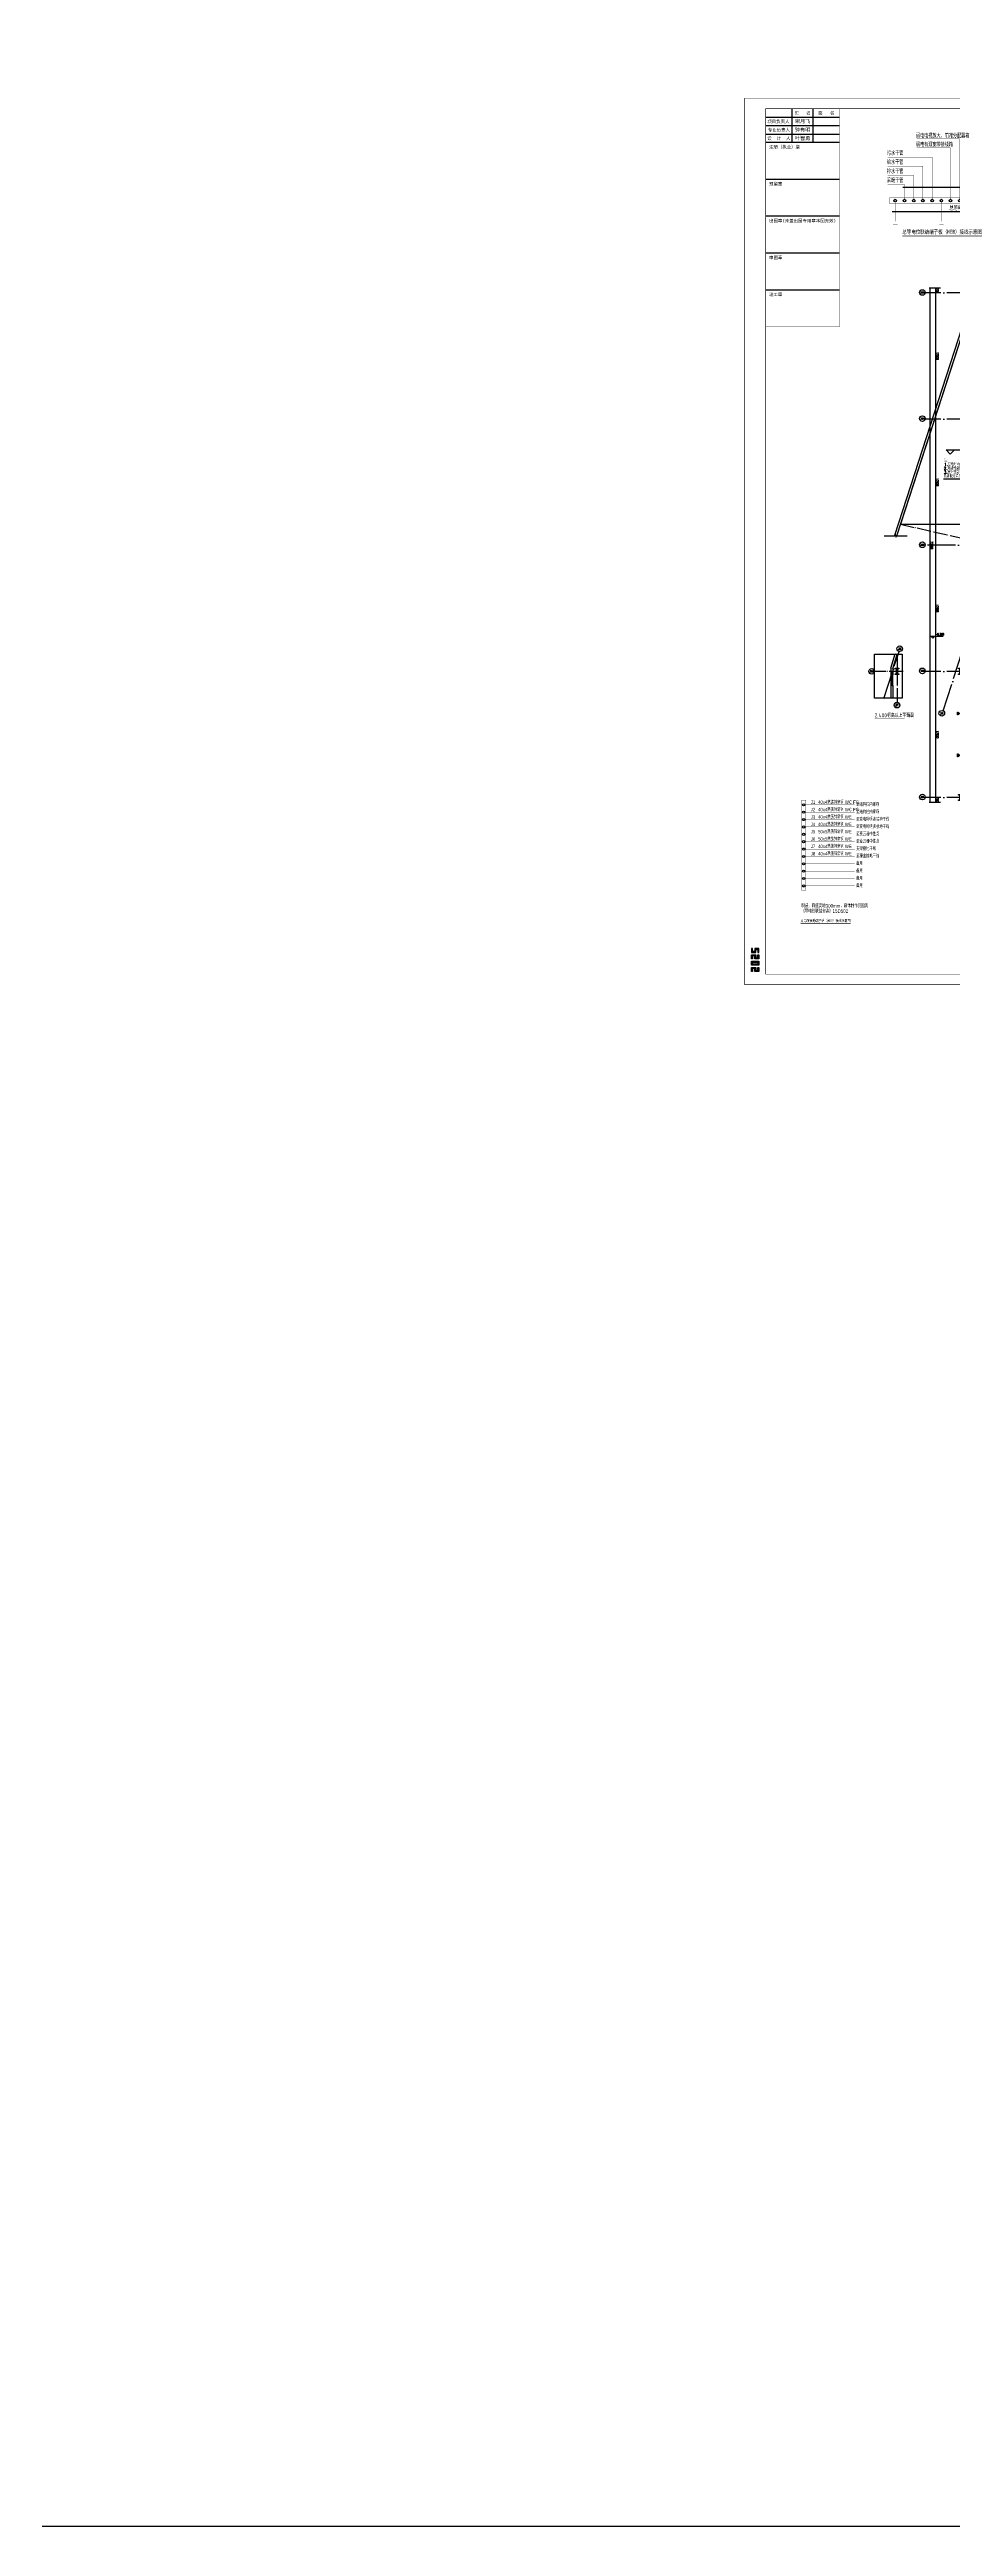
# Model space of a CAD drawing. Extents: x -1396510 to 1250330, y -1892470 to 1623980.
# Drawn here: x -442468 to -313977, y -1892470 to -1539982 of the extents above; entities that cross this region are included whole.
import ezdxf
from ezdxf.enums import TextEntityAlignment as Align

# ---------------------------------------------------------------- set-up
doc = ezdxf.new("R2010")
doc.units = 0
doc.header["$LTSCALE"] = 1000
doc.header["$MEASUREMENT"] = 0
doc.linetypes.add('CENTER2', pattern=[1.125, 0.75, -0.125, 0.125, -0.125])
doc.linetypes.add('DOTE', pattern=[2.42, 2, -0.2, 0.02, -0.2])
doc.layers.get('Defpoints').update_dxf_attribs({"color": 210})
for name, color, linetype in [('0-cxFrame', 155, 'Continuous'), ('A-AXIS-D', 1, 'Continuous'), ('A-AXIS-DOTE', 14, 'DOTE'), ('A-AXIS-DP', 126, 'Continuous'), ('A-AXIS-SYMB', 3, 'Continuous'), ('A-HATCH-2', 251, 'Continuous'), ('A-LIN-V', 9, 'Continuous'), ('A-SFCE', 30, 'Continuous'), ('A-WINDOW', 140, 'Continuous'), ('A1$0$ICONS', 3, 'Continuous'), ('AS-COLN', 6, 'Continuous'), ('AS-WALL', 40, 'Continuous'), ('CABLETRAY_DIM', 3, 'Continuous'), ('qianming', 155, 'Continuous'), ('TEL_SYMB', 3, 'Continuous'), ('TEL_TEXT', 7, 'Continuous'), ('TEXT', 7, 'Continuous'), ('WIRE-接地', 4, 'Continuous'), ('建-墙-幕', 4, 'Continuous'), ('建-标高', 3, 'Continuous')]:
    doc.layers.add(name, color=color, linetype=linetype)
doc.layers.add('0-cxText', color=131, linetype='Continuous', lineweight=25)
doc.layers.add('A-云线2', color=3, linetype='Continuous', plot=False)
doc.styles.add('-宋体', font='', dxfattribs={"width": 0.8})
doc.styles.add('_HZTXT', font='bzxw.shx', dxfattribs={"width": 0.8, "bigfont": 'bzhz.shx'})
doc.styles.add('_TCH_AXIS', font='COMPLEX', dxfattribs={"bigfont": 'GBCBIG'})
doc.styles.add('_TCH_DIM', font='SIMPLEX', dxfattribs={"bigfont": 'GBCBIG'})
doc.styles.add('A-DIM_T3', font='SIMPLEX', dxfattribs={"width": 0.705882, "bigfont": 'GBCBIG'})
doc.styles.add('A-STANDARD', font='SIMPLEX', dxfattribs={"bigfont": 'GBCBIG'})
doc.styles.add('cx_biaoti', font='')
doc.styles.add('cx_tuming', font='simhei.ttf')
doc.styles.add('cx_tuqian1', font='')
doc.styles.get("Standard").update_dxf_attribs({"font": 'gbenor.shx', "bigfont": 'gbcbig.shx'})
doc.styles.add('图框宋体', font='', dxfattribs={"width": 0.75})
doc.styles.add('黑体', font='simhei.ttf', dxfattribs={"height": 12})
doc.styles.get('-宋体').set_extended_font_data('SimSun')
doc.styles.get('cx_biaoti').set_extended_font_data('SimSun')
doc.styles.get('cx_tuqian1').set_extended_font_data('SimSun')
doc.styles.get('图框宋体').set_extended_font_data('SimSun')
doc.dimstyles.new('A-DIM&&100', dxfattribs={"dimtxt": 297.5, "dimasz": 100, "dimexe": 100, "dimexo": 100, "dimgap": 126.25, "dimtad": 1, "dimdec": 0, "dimzin": 0, "dimdsep": 46, "dimtxsty": 'A-DIM_T3', "dimblk": 'ARCHTICK', "dimcen": 0.09, "dimclrt": 7, "dimazin": 2, "dimtfac": 1, "dimtdec": 0, "dimtix": 1, "dimtmove": 2, "dimatfit": 3, "dimfxl": 0, "dimtolj": 1, "dimtzin": 0, "dimarcsym": 0})

# ---------------------------------------------------------------- blocks, each defined once
blk = doc.blocks.new('w42343243')
at = {"layer": 'A-HATCH-2', "color": 8}
blk.add_lwpolyline([(-165104, 621070), (-164604, 621070), (-164604, 620958), (-164800, 620958), (-164800, 620282), (-164604, 620282), (-164604, 620170), (-165104, 620170), (-165104, 620282), (-164908, 620282), (-164908, 620958), (-165104, 620958)], close=True, dxfattribs=at)
at = {"layer": 'AS-COLN', "color": 3}
blk.add_lwpolyline([(-165054, 621020), (-164654, 621020), (-164654, 621008), (-164850, 621008), (-164850, 620232), (-164654, 620232), (-164654, 620220), (-165054, 620220), (-165054, 620232), (-164858, 620232), (-164858, 621008), (-165054, 621008)], close=True, dxfattribs=at)
blk = doc.blocks.new('nt66')
at = {"layer": 'A-HATCH-2', "color": 8}
blk.add_lwpolyline([(-195840, 766870), (-195440, 766870), (-195440, 766758), (-195586, 766758), (-195586, 766182), (-195440, 766182), (-195440, 766070), (-195840, 766070), (-195840, 766182), (-195694, 766182), (-195694, 766758), (-195840, 766758)], close=True, dxfattribs=at)
at = {"layer": 'AS-COLN'}
blk.add_lwpolyline([(-195790, 766820), (-195490, 766820), (-195490, 766808), (-195636, 766808), (-195636, 766132), (-195490, 766132), (-195490, 766120), (-195790, 766120), (-195790, 766132), (-195644, 766132), (-195644, 766808), (-195790, 766808)], close=True, dxfattribs=at)
blk = doc.blocks.new('42343')
at = {"rotation": 270}
for p in [(-1063574, 420830), (-895324, 419080), (-1065894, 413156), (-895324, 413130), (-1069746, 401130), (-1071644, 395206), (-895324, 395180), (-1075488, 383206), (-895324, 383180), (-1077402, 377230), (-895324, 377222), (-1079324, 365230), (-895324, 365230), (-1079324, 359280), (-895324, 359280)]:
    blk.add_blockref('nt66', p, dxfattribs=at)
at = {"layer": 'A-WINDOW'}
for p in [(-130000, 100), (-117000, 100), (-108000, 100), (-99000, 100), (-90000, 100), (-81000, 100), (-72000, 100), (-63000, 100), (-54000, 100), (-45000, 100), (-36000, 100), (-27000, 100), (-18000, 100), (-9000, 100), (0, 100), (9000, 100), (18000, 100), (27000, 100), (36000, 100), (-136500, -17850), (-130000, -17850), (-117000, -17850), (-108000, -17850), (-99000, -17850), (-90000, -17850), (-81000, -17850), (-72000, -17850), (-63000, -17850), (-54000, -17850), (-45000, -17850), (-36000, -17850), (-27000, -17850), (-18000, -17850), (-9000, -17850), (0, -17850), (9000, -17850), (18000, -17850), (27000, -17850), (36000, -17850), (-142300, -35800), (-139000, -35800), (-130000, -35800), (-117000, -35800), (-108000, -35800), (-99000, -35800), (-90000, -35800), (-81000, -35800), (-72000, -35800), (-63000, -35800), (-54000, -35800), (-45000, -35800), (-36000, -35800), (-27000, -35800), (-18000, -35800), (-9000, -35800), (0, -35800), (9000, -35800), (18000, -35800), (27000, -35800), (36000, -35800), (-157010, -53750), (-148000, -53750), (-139000, -53750), (-130000, -53750), (-117000, -53750), (-108000, -53750), (-99000, -53750), (-90000, -53750), (-81000, -53750), (-72000, -53750), (-63000, -53750), (-54000, -53750), (-45000, -53750), (-36000, -53750), (-27000, -53750), (-18000, -53750), (-9000, -53750), (0, -53750), (9000, -53750), (18000, -53750), (27000, -53750), (36000, -53750), (-148000, -71700), (-139000, -71700), (-130000, -71700), (-117000, -71700), (-108000, -71700), (-99000, -71700), (-90000, -71700), (-81000, -71700), (-72000, -71700), (-63000, -71700), (-54000, -71700), (-45000, -71700), (-36000, -71700), (-27000, -71700), (-18000, -71700), (-9000, -71700), (0, -71700), (9000, -71700), (18000, -71700), (27000, -71700), (36000, -71700)]:
    blk.add_blockref('w42343243', p, dxfattribs=at)
blk = doc.blocks.new('_ArchTick')
at = {"color": 0, "linetype": 'ByBlock', "const_width": 0.4}
blk.add_lwpolyline([(-0.5, -0.5), (0.5, 0.5)], dxfattribs=at)
blk = doc.blocks.new('*D5821')
at = {"layer": 'A-AXIS-D', "color": 0, "lineweight": -2, "transparency": 16777216}
for p, q in [((-2835, 700), (-3622, 700)), ((-3522, 700), (-3522, 0)), ((-2835, 0), (-3622, 0))]:
    blk.add_line(p, q, dxfattribs=at)
at = {"layer": 'Defpoints', "color": 0, "transparency": 16777216}
for p in [(-2735, 700), (-3522, 0), (-2735, 0)]:
    blk.add_point(p, dxfattribs=at)
at = {"layer": 'A-AXIS-D', "color": 0, "lineweight": -2, "transparency": 16777216, "xscale": 100, "yscale": 100, "zscale": 100}
for p, rotation in [((-3522, 700), 90), ((-3522, 0), 270)]:
    blk.add_blockref('_ArchTick', p, dxfattribs=dict(at, rotation=rotation))
at = {"layer": 'A-AXIS-D', "color": 7, "transparency": 16777216, "insert": (-3247, 350), "char_height": 297.5, "attachment_point": 5, "rotation": 270, "style": 'A-DIM_T3'}
blk.add_mtext('\\A1;700', dxfattribs=at)
blk = doc.blocks.new('*D5822')
at = {"layer": 'A-AXIS-D', "color": 0, "lineweight": -2, "transparency": 16777216}
for p, q in [((-2835, 0), (-3622, 0)), ((-3522, 0), (-3522, -17950)), ((-2835, -17950), (-3622, -17950))]:
    blk.add_line(p, q, dxfattribs=at)
at = {"layer": 'Defpoints', "color": 0, "transparency": 16777216}
for p in [(-2735, 0), (-3522, -17950), (-2735, -17950)]:
    blk.add_point(p, dxfattribs=at)
at = {"layer": 'A-AXIS-D', "color": 0, "lineweight": -2, "transparency": 16777216, "xscale": 100, "yscale": 100, "zscale": 100}
for p, rotation in [((-3522, 0), 90), ((-3522, -17950), 270)]:
    blk.add_blockref('_ArchTick', p, dxfattribs=dict(at, rotation=rotation))
at = {"layer": 'A-AXIS-D', "color": 7, "transparency": 16777216, "insert": (-3247, -8975), "char_height": 297.5, "attachment_point": 5, "rotation": 270, "style": 'A-DIM_T3'}
blk.add_mtext('\\A1;17950', dxfattribs=at)
blk = doc.blocks.new('*D5823')
at = {"layer": 'A-AXIS-D', "color": 0, "lineweight": -2, "transparency": 16777216}
for p, q in [((-2835, -17950), (-3622, -17950)), ((-3522, -17950), (-3522, -35900)), ((-2835, -35900), (-3622, -35900))]:
    blk.add_line(p, q, dxfattribs=at)
at = {"layer": 'Defpoints', "color": 0, "transparency": 16777216}
for p in [(-2735, -17950), (-3522, -35900), (-2735, -35900)]:
    blk.add_point(p, dxfattribs=at)
at = {"layer": 'A-AXIS-D', "color": 0, "lineweight": -2, "transparency": 16777216, "xscale": 100, "yscale": 100, "zscale": 100}
for p, rotation in [((-3522, -17950), 90), ((-3522, -35900), 270)]:
    blk.add_blockref('_ArchTick', p, dxfattribs=dict(at, rotation=rotation))
at = {"layer": 'A-AXIS-D', "color": 7, "transparency": 16777216, "insert": (-3247, -26925), "char_height": 297.5, "attachment_point": 5, "rotation": 270, "style": 'A-DIM_T3'}
blk.add_mtext('\\A1;17950', dxfattribs=at)
blk = doc.blocks.new('*D5824')
at = {"layer": 'A-AXIS-D', "color": 0, "lineweight": -2, "transparency": 16777216}
for p, q in [((-2835, -35900), (-3622, -35900)), ((-3522, -35900), (-3522, -53850)), ((-2835, -53850), (-3622, -53850))]:
    blk.add_line(p, q, dxfattribs=at)
at = {"layer": 'Defpoints', "color": 0, "transparency": 16777216}
for p in [(-2735, -35900), (-3522, -53850), (-2735, -53850)]:
    blk.add_point(p, dxfattribs=at)
at = {"layer": 'A-AXIS-D', "color": 0, "lineweight": -2, "transparency": 16777216, "xscale": 100, "yscale": 100, "zscale": 100}
for p, rotation in [((-3522, -35900), 90), ((-3522, -53850), 270)]:
    blk.add_blockref('_ArchTick', p, dxfattribs=dict(at, rotation=rotation))
at = {"layer": 'A-AXIS-D', "color": 7, "transparency": 16777216, "insert": (-3247, -44875), "char_height": 297.5, "attachment_point": 5, "rotation": 270, "style": 'A-DIM_T3'}
blk.add_mtext('\\A1;17950', dxfattribs=at)
blk = doc.blocks.new('*D5825')
at = {"layer": 'A-AXIS-D', "color": 0, "lineweight": -2, "transparency": 16777216}
for p, q in [((-2835, -53850), (-3622, -53850)), ((-3522, -53850), (-3522, -71800)), ((-2835, -71800), (-3622, -71800))]:
    blk.add_line(p, q, dxfattribs=at)
at = {"layer": 'Defpoints', "color": 0, "transparency": 16777216}
for p in [(-2735, -53850), (-3522, -71800), (-2735, -71800)]:
    blk.add_point(p, dxfattribs=at)
at = {"layer": 'A-AXIS-D', "color": 0, "lineweight": -2, "transparency": 16777216, "xscale": 100, "yscale": 100, "zscale": 100}
for p, rotation in [((-3522, -53850), 90), ((-3522, -71800), 270)]:
    blk.add_blockref('_ArchTick', p, dxfattribs=dict(at, rotation=rotation))
at = {"layer": 'A-AXIS-D', "color": 7, "transparency": 16777216, "insert": (-3247, -62825), "char_height": 297.5, "attachment_point": 5, "rotation": 270, "style": 'A-DIM_T3'}
blk.add_mtext('\\A1;17950', dxfattribs=at)
blk = doc.blocks.new('*D5826')
at = {"layer": 'A-AXIS-D', "color": 0, "lineweight": -2, "transparency": 16777216}
for p, q in [((-2835, -71800), (-3622, -71800)), ((-2835, -72500), (-3622, -72500)), ((-3522, -71800), (-3522, -72500))]:
    blk.add_line(p, q, dxfattribs=at)
at = {"layer": 'Defpoints', "color": 0, "transparency": 16777216}
for p in [(-3522, -72500), (-2735, -71800), (-2735, -72500)]:
    blk.add_point(p, dxfattribs=at)
at = {"layer": 'A-AXIS-D', "color": 0, "lineweight": -2, "transparency": 16777216, "xscale": 100, "yscale": 100, "zscale": 100}
for p, rotation in [((-3522, -71800), 90), ((-3522, -72500), 270)]:
    blk.add_blockref('_ArchTick', p, dxfattribs=dict(at, rotation=rotation))
at = {"layer": 'A-AXIS-D', "color": 7, "transparency": 16777216, "insert": (-3247, -72150), "char_height": 297.5, "attachment_point": 5, "rotation": 270, "style": 'A-DIM_T3'}
blk.add_mtext('\\A1;700', dxfattribs=at)
blk = doc.blocks.new('*D5831')
at = {"layer": 'A-AXIS-D', "color": 0, "lineweight": -2, "transparency": 16777216}
for p, q in [((-2935, 700), (-4422, 700)), ((-4322, 700), (-4322, -72500)), ((-2935, -72500), (-4422, -72500))]:
    blk.add_line(p, q, dxfattribs=at)
at = {"layer": 'Defpoints', "color": 0, "transparency": 16777216}
for p in [(-2835, 700), (-4322, -72500), (-2835, -72500)]:
    blk.add_point(p, dxfattribs=at)
at = {"layer": 'A-AXIS-D', "color": 0, "lineweight": -2, "transparency": 16777216, "xscale": 100, "yscale": 100, "zscale": 100}
for p, rotation in [((-4322, 700), 90), ((-4322, -72500), 270)]:
    blk.add_blockref('_ArchTick', p, dxfattribs=dict(at, rotation=rotation))
at = {"layer": 'A-AXIS-D', "color": 7, "transparency": 16777216, "insert": (-4047, -35900), "char_height": 297.5, "attachment_point": 5, "rotation": 270, "style": 'A-DIM_T3'}
blk.add_mtext('\\A1;73200', dxfattribs=at)
blk = doc.blocks.new('A$C34BF5C89')
at = {"layer": 'TEL_SYMB', "const_width": 70}
blk.add_lwpolyline([(685510, 1037131), (693072, 1037131)], dxfattribs=at)
at = {"layer": 'TEL_TEXT'}
for p, q in [((693438, 1046095), (693805, 1046799)), ((693805, 1046799), (696064, 1046799)), ((696345, 1043752), (692343, 1043752)), ((697002, 1041729), (685546, 1041729)), ((695771, 1039420), (684556, 1039420)), ((693035, 1040486), (697557, 1040486))]:
    blk.add_line(p, q, dxfattribs=at)
at = {"layer": 'TEL_TEXT', "const_width": 35}
for points in [[(686860, 1046326), (690958, 1046326)], [(690958, 1040600), (690958, 1046326)], [(693437, 1046313), (693437, 1044626)], [(693437, 1046003), (695079, 1046003)], [(684106, 1044610), (688330, 1044610)], [(684106, 1043744), (687456, 1043744)], [(686860, 1045476), (690084, 1045476)], [(687456, 1040600), (687456, 1043744)], [(688330, 1040600), (688330, 1044610)], [(690084, 1040600), (690084, 1045476)], [(691815, 1040600), (691815, 1045476)], [(693437, 1045476), (691815, 1045476)], [(692539, 1045154), (692539, 1043324)], [(693437, 1045154), (692539, 1045154)], [(693437, 1045478), (695079, 1045478)], [(693437, 1044954), (695079, 1044954)], [(684106, 1042879), (686582, 1042879)], [(684106, 1042013), (685708, 1042013)], [(685708, 1040600), (685708, 1042013)], [(686582, 1040600), (686582, 1042879)], [(684283, 1040732), (693209, 1040732)], [(684283, 1040732), (684283, 1040208)], [(684283, 1040208), (693209, 1040208)], [(684854, 1040338), (684854, 1039048)], [(689224, 1040338), (689224, 1039048)], [(693209, 1040732), (693209, 1040208)]]:
    blk.add_lwpolyline(points, dxfattribs=at)
at = {"layer": 'TEL_TEXT'}
blk.add_lwpolyline([(693016, 1046620), (693016, 1044439), (694130, 1044439), (694130, 1046620)], close=True, dxfattribs=at)
at = {"layer": 'TEL_TEXT', "color": 1, "const_width": 54.6}
for points in [[(692511, 1043752, 1), (692566, 1043752, 1)], [(685681, 1041729, 1), (685735, 1041729, 1)], [(686555, 1041729, 1), (686609, 1041729, 1)], [(687429, 1041729, 1), (687483, 1041729, 1)], [(688303, 1041729, 1), (688357, 1041729, 1)], [(690054, 1041729, 1), (690108, 1041729, 1)], [(690931, 1041729, 1), (690986, 1041729, 1)], [(691791, 1041729, 1), (691845, 1041729, 1)]]:
    blk.add_lwpolyline(points, format="xyb", close=True, dxfattribs=at)
at = {"layer": 'TEL_TEXT', "color": 1, "const_width": 21.9}
for points in [[(692189, 1042897), (692888, 1042897)], [(692277, 1042766), (692801, 1042766)], [(692364, 1042635), (692714, 1042635)], [(692539, 1042897), (692539, 1043324)], [(684854, 1038515), (684854, 1039048)], [(689224, 1038515), (689224, 1039048)], [(684417, 1038515), (685291, 1038515)], [(684526, 1038351), (685181, 1038351)], [(684635, 1038187), (685072, 1038187)], [(688787, 1038515), (689661, 1038515)], [(688896, 1038351), (689551, 1038351)], [(689005, 1038187), (689442, 1038187)]]:
    blk.add_lwpolyline(points, dxfattribs=at)
at = {"layer": 'TEL_TEXT', "const_width": 54.6}
for points in [[(684826, 1039420, 1), (684881, 1039420, 1)], [(689196, 1039420, 1), (689250, 1039420, 1)]]:
    blk.add_lwpolyline(points, format="xyb", close=True, dxfattribs=at)
at = {"layer": 'TEL_TEXT'}
for centre in [(684840, 1040474), (685714, 1040474), (686588, 1040474), (687462, 1040474), (688336, 1040474), (689210, 1040474), (690084, 1040474), (690958, 1040474), (691838, 1040474), (692706, 1040474)]:
    blk.add_circle(centre, 126, dxfattribs=at)
at = {"layer": 'TEL_SYMB', "color": 7, "style": '-宋体', "width": 0.8}
blk.add_text('总等电位联结端子板（MEB）接线示意图', height=379.75, dxfattribs=at).set_placement((685510, 1037328))
at = {"layer": 'TEL_TEXT', "style": '_HZTXT', "width": 0.75}
for s, height, p in [('弱电电视放大、前端分配器箱', 400, (686802, 1046430)), ('弱电有源宽带接线箱', 400, (686802, 1045596)), ('总配电柜PE母排', 400, (693816, 1046912)), ('给水干管', 400, (684046, 1043918)), ('污水干管', 400, (684046, 1044784)), ('排水干管', 400, (684046, 1043052)), ('配电柜重复接地极', 400, (693693, 1043879)), ('40x4不锈钢扁钢', 400, (693793, 1043273)), ('采暖干管', 400, (684046, 1042186)), ('40X4不锈钢扁钢（MEB线）', 400, (693107, 1041897)), ('总等电位联结端子板（MEB）', 400, (693605, 1040586)), ('总等电位接地联结（-40x4不锈钢扁钢）', 420, (689967, 1039541))]:
    blk.add_text(s, height=height, dxfattribs=at).set_placement(p)
blk = doc.blocks.new('变电所接地端子箱（SEB）接线示意图')
at = {"layer": 'TEL_SYMB', "const_width": 70}
blk.add_lwpolyline([(-3679, 36), (3450, 36)], dxfattribs=at)
at = {"layer": 'TEL_TEXT'}
for points, const_width in [([(-2503, 17985), (-2503, 4337), (-3972, 4337), (-3972, 17985)], 1), ([(-2923, 17565), (-2923, 4757), (-3552, 4757), (-3552, 17565)], 42)]:
    blk.add_lwpolyline(points, close=True, dxfattribs=dict(at, const_width=const_width))
at = {"layer": 'TEL_TEXT', "const_width": 42}
for points in [[(-3082, 16898), (4044, 16898)], [(-3082, 15849), (4044, 15849)], [(-3082, 14800), (4044, 14800)], [(-3082, 13751), (4044, 13751)], [(-3082, 12702), (4044, 12702)], [(-3082, 11654), (4044, 11654)], [(-3082, 10605), (4044, 10605)], [(-3082, 9556), (4044, 9556)], [(-3082, 8507), (4044, 8507)], [(-3082, 7458), (4044, 7458)], [(-3082, 6409), (4044, 6409)], [(-3082, 5361), (4044, 5361)]]:
    blk.add_lwpolyline(points, dxfattribs=at)
at = {"layer": 'TEL_TEXT'}
for centre in [(-3234, 16898), (-3234, 15849), (-3234, 14800), (-3234, 13751), (-3234, 12702), (-3234, 11654), (-3234, 10605), (-3234, 9556), (-3234, 8507), (-3234, 7458), (-3234, 6409), (-3234, 5361)]:
    blk.add_circle(centre, 151, dxfattribs=at)
at = {"layer": 'TEL_SYMB', "color": 7, "style": '-宋体', "width": 0.8}
blk.add_text('变电所接地端子箱（MEB）接线示意图', height=379.75, dxfattribs=at).set_placement((-3679, 231))
at = {"layer": 'TEL_TEXT', "style": '_HZTXT', "width": 0.75}
for s, height, p in [('J1', 480, (-2217, 17042)), ('J2', 480, (-2217, 15993)), ('J3', 480, (-2217, 14944)), ('J4', 480, (-2217, 13895)), ('40x4热镀锌扁钢 WC FC', 480, (-1176, 17042)), ('40x4热镀锌扁钢 WC FC', 480, (-1176, 15993)), ('40x4热镀锌扁钢 WE', 480, (-1176, 14944)), ('40x4热镀锌扁钢 WE', 480, (-1176, 13895)), ('至结构柱内钢筋', 480, (4253, 16715)), ('至结构柱内钢筋', 480, (4253, 15666)), ('至变电所明装接地干线', 480, (4253, 14617)), ('至变电所明装接地干线', 480, (4253, 13569)), ('J5', 480, (-2217, 12846)), ('J6', 480, (-2217, 11797)), ('J7', 480, (-2217, 10749)), ('40x4热镀锌扁钢 WE', 480, (-1176, 10749)), ('50x5热镀锌扁钢 WE', 480, (-1176, 12846)), ('50x5热镀锌扁钢 WE', 480, (-1176, 11797)), ('支架接地干线', 480, (4253, 10422)), ('至变压器中性点', 480, (4253, 12520)), ('至变压器中性点', 480, (4253, 11471)), ('J8', 480, (-2217, 9700)), ('40x4热镀锌扁钢 WE', 480, (-1176, 9700)), ('备用', 480, (4253, 8324)), ('备用', 480, (4253, 7276)), ('至槽盒接地干线', 480, (4253, 9373)), ('备用', 480, (4253, 6227)), ('备用', 480, (4253, 5178)), ('明装，箱底离地300mm，箱体制作见图集', 504, (-3543, 2269)), ('《等电位联结安装》15D502', 504, (-3543, 1531))]:
    blk.add_text(s, height=height, dxfattribs=at).set_placement(p)
blk = doc.blocks.new('zjcx_lan_xinxi(Dragon)')
for p, q in [((7000, -3200), (0, -3200)), ((7000, -6700), (0, -6700)), ((7000, -10200), (0, -10200)), ((7000, -13700), (0, -13700)), ((7000, -17200), (0, -17200))]:
    blk.add_line(p, q)
at = {"const_width": 25}
blk.add_lwpolyline([(0, -20700), (7000, -20700), (7000, 0), (0, 0)], close=True, dxfattribs=at)
for points in [[(2500, -3200), (2500, 0)], [(4500, -3200), (4500, 0)], [(0, -800), (7000, -800)], [(0, -1600), (7000, -1600)], [(0, -2400), (7000, -2400)]]:
    blk.add_lwpolyline(points)
for points in [[(7000, -3200), (7000, 0)], [(0, -3200), (7000, -3200)], [(0, -20700), (7000, -20700), (7000, -3200)], [(0, -20700), (7000, -20700)]]:
    blk.add_lwpolyline(points, dxfattribs=at)
at = {"style": '图框宋体'}
for s, p in [('项目负责人', (1204, -1200)), ('专业负责人', (1250, -2000)), ('实   名', (3500, -400)), ('签   名', (5750, -400)), ('设  计  人', (1250, -2800))]:
    blk.add_text(s, height=300, dxfattribs=at).set_placement(p, align=Align.MIDDLE)
for s, p in [('注册（执业）章', (318, -3771)), ('预留章', (318, -7271)), ('出图章(未盖出图专用章本图无效)', (318, -10771)), ('审图章', (318, -14271)), ('竣工章', (318, -17771))]:
    blk.add_text(s, height=300, dxfattribs=at).set_placement(p)
blk = doc.blocks.new('T-信息(Dragon)')
at = {"layer": '0-cxFrame'}
blk.add_blockref('zjcx_lan_xinxi(Dragon)', (0, 0), dxfattribs=at)
at = {"layer": 'qianming', "color": 3, "style": 'cx_biaoti'}
for s, p in [('宋月飞', (3497, -1185)), ('钟有明', (3497, -1985)), ('叶智勇', (3497, -2785))]:
    blk.add_text(s, height=350, dxfattribs=at).set_placement(p, align=Align.MIDDLE_CENTER)
blk = doc.blocks.new('TK22.A0+2 L(Dragon)')
at = {"layer": '0-cxFrame', "color": 7, "const_width": 0.5}
blk.add_lwpolyline([(0, 0), (-1783, 0), (-1783, 841), (0, 841)], close=True, dxfattribs=at)
at = {"layer": '0-cxFrame', "const_width": 0.5}
blk.add_lwpolyline([(-80, 10), (-1763, 10), (-1763, 831), (-80, 831)], close=True, dxfattribs=at)
at = {"layer": 'Defpoints', "color": 2}
for points in [[(-1775.4, 34.4), (-1776.4, 34.4), (-1776.4, 30.4), (-1772.4, 30.4), (-1772.4, 33.4), (-1770.4, 33.4), (-1770.4, 30.4), (-1769.4, 30.4), (-1769.4, 34.4), (-1773.4, 34.4), (-1773.4, 31.4), (-1775.4, 31.4), (-1775.4, 34.4)], [(-1775.4, 24.4), (-1776.4, 24.4), (-1776.4, 28.4), (-1772.4, 28.4), (-1772.4, 25.4), (-1770.4, 25.4), (-1770.4, 28.4), (-1769.4, 28.4), (-1769.4, 24.4), (-1773.4, 24.4), (-1773.4, 27.4), (-1775.4, 27.4), (-1775.4, 24.4)], [(-1775.4, 12.4), (-1776.4, 12.4), (-1776.4, 16.4), (-1772.4, 16.4), (-1772.4, 13.4), (-1770.4, 13.4), (-1770.4, 16.4), (-1769.4, 16.4), (-1769.4, 12.4), (-1773.4, 12.4), (-1773.4, 15.4), (-1775.4, 15.4), (-1775.4, 12.4)]]:
    blk.add_lwpolyline(points, dxfattribs=at)
for points in [[(-1776.4, 18.4), (-1776.4, 22.4), (-1769.4, 22.4), (-1769.4, 18.4)], [(-1775.4, 19.4), (-1775.4, 21.4), (-1770.4, 21.4), (-1770.4, 19.4)]]:
    blk.add_lwpolyline(points, close=True, dxfattribs=at)
at = {"layer": '0-cxFrame', "xscale": 0.01, "yscale": 0.01, "zscale": 0.01}
blk.add_blockref('T-信息(Dragon)', (-1763, 831), dxfattribs=at)
at = {"style": '黑体', "flags": 4}
blk.add_attdef('图幅', text='', height=3.3, dxfattribs=at).set_placement((-40, 3), align=Align.RIGHT)
at = {"layer": '0-cxText', "flags": 4}
for tag, height, style, p in [('建设单位', 3.5, 'cx_tuming', (-45, 240)), ('项目名称', 3.5, 'cx_tuming', (-45, 210)), ('子项名称', 3.5, 'cx_tuming', (-45, 180)), ('工程编号', 3.3, 'cx_tuqian1', (-35, 165)), ('图名1', 3.5, 'cx_tuming', (-45, 87)), ('图名2', 3.5, 'cx_tuming', (-45, 79)), ('图名3', 3.5, 'cx_tuming', (-45, 71)), ('专业', 3.3, 'cx_tuqian1', (-55, 52)), ('出图日期', 3.3, 'cx_tuqian1', (-39, 60)), ('图号', 3.3, 'cx_tuqian1', (-55, 44)), ('版次', 3.3, 'cx_tuqian1', (-20, 44))]:
    blk.add_attdef(tag, text='', height=height, dxfattribs=dict(at, style=style)).set_placement(p, align=Align.MIDDLE)
at = {"layer": 'Defpoints', "color": 6, "flags": 4}
for tag, height, style, p in [('dwfname', 4, 'cx_tuqian1', (-80, 3)), ('tufu', 3.3, '黑体', (-12, 12))]:
    blk.add_attdef(tag, text='', height=height, dxfattribs=dict(at, style=style)).set_placement(p, align=Align.RIGHT)
blk = doc.blocks.new('世赫3#厂房一层0821')
at = {"layer": 'A-AXIS-D'}
for centre in [(-5406.7, 64.3), (-5406.7, -17885.7), (-5406.7, -35835.7), (-8632.8, -50630.4), (-12615.8, -53850), (-5406.7, -53785.7), (-9010, -58660), (-2639.2, -59818.4), (-5406.7, -71735.7)]:
    blk.add_circle(centre, 400, dxfattribs=at)
at = {"layer": 'A-AXIS-DOTE', "color": 8, "ltscale": 2}
for p, q in [((190814.2, 0), (-5155.8, 0)), ((190814.2, -17950), (-5155.8, -17950)), ((192904.2, -35900), (-5155.8, -35900)), ((190814.2, -53850), (-5155.8, -53850)), ((190814.2, -71800), (-5155.8, -71800))]:
    blk.add_line(p, q, dxfattribs=at)
at = {"layer": 'A-AXIS-DOTE', "color": 8}
for p, q in [((-8518.2, -32909.9), (5056.7, -36000)), ((-9010, -51420), (-9010, -58260)), ((-8135.8, -53850), (-12215.8, -53850))]:
    blk.add_line(p, q, dxfattribs=at)
at = {"layer": 'A-AXIS-DOTE', "color": 8, "ltscale": 2}
for points in [[(-2450.9, -59462.8), (19193, 7244.4)], [(-10889.2, -57700.9), (-8720.1, -51015.4)]]:
    blk.add_lwpolyline(points, dxfattribs=at)
at = {"layer": 'A-AXIS-DP', "const_width": 56}
blk.add_lwpolyline([(-12202.8, -60515.8), (-7946.4, -60515.8)], dxfattribs=at)
at = {"layer": 'A-AXIS-SYMB'}
blk.add_lwpolyline([(-12215.8, -51420), (-8275.8, -51420), (-8275.8, -57670), (-12215.8, -57670)], close=True, dxfattribs=at)
at = {"layer": 'A-LIN-V'}
blk.add_line((-9910, -54350), (-9910, -55850), dxfattribs=at)
at = {"layer": 'A-SFCE'}
blk.add_lwpolyline([(4525.1, -32909.9), (4525.1, 3490.1), (3292.3, 3490.1), (-8518.2, -32909.9)], close=True, dxfattribs=at)
at = {"layer": 'A1$0$ICONS'}
blk.add_lwpolyline([(-10862.1, -34540), (-9331.5, -34540), (-9255, -34330), (-9181, -34750), (-9106.5, -34540), (-7575.8, -34540)], dxfattribs=at)
at = {"layer": 'AS-WALL'}
for p, q in [((3074.2, 3790.1), (-9356, -34520.1)), ((3292.3, 3490.1), (-9070.7, -34612.7)), ((-9070.7, -34612.7), (-9356, -34520.1)), ((-9910, -53386.7), (-9256.8, -51373.7)), ((-9610, -53434.2), (-8971.5, -51466.3)), ((-9256.8, -51373.7), (-8971.5, -51466.3)), ((-9910, -53386.7), (-9910, -54350)), ((-9610, -54350), (-9910, -54350)), ((-9910, -55850), (-9910, -57670)), ((-9610, -55850), (-9910, -55850)), ((-9610, -53434.2), (-9610, -54350)), ((-9610, -55850), (-9610, -57670)), ((-9610, -57670), (-9910, -57670))]:
    blk.add_line(p, q, dxfattribs=at)
at = {"layer": '建-墙-幕'}
for p, q in [((-9710, -55850), (-9710, -54350)), ((-9710, -54350), (-9610, -54350)), ((-9710, -55850), (-9610, -55850)), ((-9676.7, -55850), (-9676.7, -54350)), ((-9643.3, -55850), (-9643.3, -54350)), ((-9610, -55850), (-9610, -54350))]:
    blk.add_line(p, q, dxfattribs=at)
at = {"layer": '建-标高', "color": 8}
for p, q in [((-1428.7, -22917.6), (-2028.7, -22317.6)), ((-2028.7, -22317.6), (1491.3, -22317.6)), ((-1428.7, -22917.6), (-828.7, -22317.6)), ((-3921.4, -49126.9), (-4221.4, -48826.9)), ((-4221.4, -48826.9), (-2461.4, -48826.9)), ((-3921.4, -49126.9), (-3621.4, -48826.9))]:
    blk.add_line(p, q, dxfattribs=at)
at = {"layer": 'A-WINDOW'}
blk.add_blockref('42343', (312854.2, -620720), dxfattribs=at)
at = {"layer": 'A-AXIS-D', "color": 7, "style": '_TCH_AXIS'}
for s, height, p, p2 in [('305', 206.28, (-5667, -38.9), (-5146.4, -38.9)), ('304', 199.75, (-5668.3, -17985.6), (-5145.1, -17985.6)), ('303', 206.28, (-5667, -35938.9), (-5146.4, -35938.9)), ('3X', 276.42, (-8876.3, -50768.6), (-8389.2, -50768.6)), ('302', 206.28, (-12876.1, -53953.1), (-12355.5, -53953.1)), ('302', 206.28, (-5667, -53888.9), (-5146.4, -53888.9)), ('2T', 288.12, (-9250.1, -58804.1), (-8769.9, -58804.1)), ('3X', 276.42, (-2882.7, -59956.6), (-2395.7, -59956.6)), ('301', 224.46, (-5663.2, -71847.9), (-5150.2, -71847.9))]:
    blk.add_text(s, height=height, dxfattribs=at).set_placement(p, p2, align=Align.FIT)
at = {"layer": 'A-AXIS-DP', "color": 7}
for s, height, p in [('2.400标高以上平面图', 540.142, (-12202.8, -60380)), ('1:80', 400, (-7722.4, -60380))]:
    blk.add_text(s, height=height, dxfattribs=at).set_placement(p)
at = {"layer": '建-标高', "color": 7, "style": 'A-STANDARD', "width": 0.705882}
blk.add_text('-0.300', height=297.5, dxfattribs=at).set_placement((-3591.4, -48721.9))
at = {"layer": 'A-AXIS-D'}
for base, p1, p2, picture, middle in [((-4321.6, -72500.1), (-2835.2, 700), (-2835.2, -72500.1), '*D5831', (-4046.6, -35900)), ((-3521.6, 0), (-2735.2, 700), (-2735.2, 0), '*D5821', (-3246.6, 350)), ((-3521.6, -17950), (-2735.2, 0), (-2735.2, -17950), '*D5822', (-3246.6, -8975)), ((-3521.6, -35900), (-2735.2, -17950), (-2735.2, -35900), '*D5823', (-3246.6, -26925)), ((-3521.6, -53850), (-2735.2, -35900), (-2735.2, -53850), '*D5824', (-3246.6, -44875)), ((-3521.6, -71800), (-2735.2, -53850), (-2735.2, -71800), '*D5825', (-3246.6, -62825)), ((-3521.6, -72500.1), (-2735.2, -71800), (-2735.2, -72500.1), '*D5826', (-3246.6, -72150))]:
    dim = blk.add_linear_dim(base=base, p1=p1, p2=p2, angle=270, dimstyle='A-DIM&&100', dxfattribs=at)
    dim.commit()
    dim.dimension.update_dxf_attribs({"geometry": picture, "text_midpoint": middle, "dimtype": 161, "text_rotation": 270})

msp = doc.modelspace()

# ---------------------------------------------------------------- linework, layer by layer
at = {"layer": 'A-云线2', "color": 1}
msp.add_lwpolyline([(-684590, -1203470), (1174940, -1203470), (1174940, -1892470), (-684590, -1892470)], close=True, dxfattribs=at)
at = {"layer": 'CABLETRAY_DIM', "color": 1}
msp.add_line((-306945.9, -1601100), (-315240, -1601100), dxfattribs=at)
at = {"layer": 'WIRE-接地', "linetype": 'CENTER2', "const_width": 35}
for points in [[(-312858.2, -1628474), (-314358.2, -1628474)], [(-312850.2, -1646424), (-314350.2, -1646424)]]:
    msp.add_lwpolyline(points, dxfattribs=at)

# ---------------------------------------------------------------- block references
msp.add_blockref('变电所接地端子箱（SEB）接线示意图', (-331920.8, -1664368.2))
at = {"layer": '0-cxFrame', "xscale": 150, "yscale": 150, "zscale": 150}
msp.add_blockref('TK22.A0+2 L(Dragon)', (-76103.8, -1673060), dxfattribs=at)
at = {"layer": 'A-云线2'}
msp.add_blockref('世赫3#厂房一层0821', (-312854.2, -1574624), dxfattribs=at)
at = {"layer": 'TEL_TEXT', "xscale": 1.5, "yscale": 1.5, "zscale": 1.5}
msp.add_blockref('A$C34BF5C89', (-1349375.6, -3122199.6), dxfattribs=at)

# ---------------------------------------------------------------- texts
at = {"layer": 'TEXT', "color": 1, "style": '_TCH_DIM'}
for s, height, p in [('2.电缆槽盒的接地干线始端与变电所接地干线焊接。', 414.752, (-315215.2, -1599777.2)), ('3.室外进变电所金属管道均需与变电所接地干线作等电位联结，', 414.752, (-315215.2, -1600331.3)), ('注：', 414.75, (-315164.6, -1598694.1)), ('1.变电所内接地做法见变电所布置详图。', 414.752, (-315164.6, -1599231.2)), ('具体做法详见《等电位联结安装》15D502之36页。', 414.752, (-315215.2, -1600901.2))]:
    msp.add_text(s, height=height, dxfattribs=at).set_placement(p)

doc.saveas('drawing.dxf')
